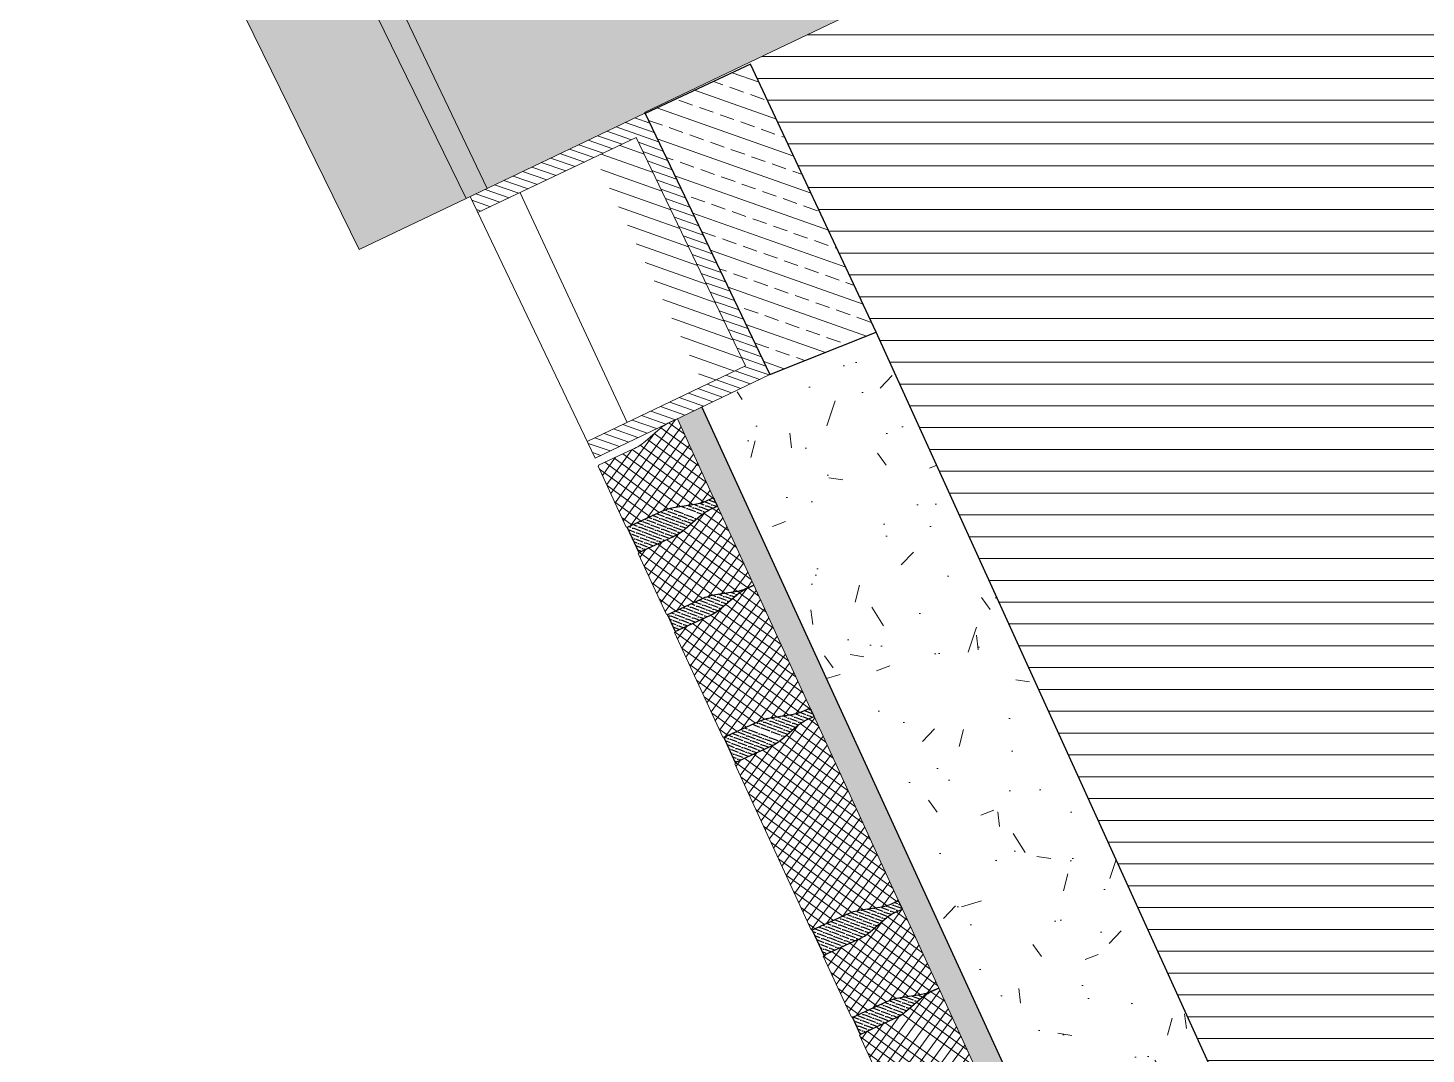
# Model space of a CAD drawing. Header units: metres. Extents: x 678805 to 1359287, y 2747329 to 5497370.
# Drawn here: x 679434.499 to 679436.024, y 2747407.958 to 2747409.078 of the extents above; entities that cross this region are included whole.
import ezdxf

# ---------------------------------------------------------------- set-up
doc = ezdxf.new("R2010")
doc.units = ezdxf.units.M
doc.layers.add('02-L-Waterfeatures 01', color=7, linetype='Continuous', true_color=0x4da6ff)
doc.layers.add('XREF_MON_WATERFEATURE$0$EIT_3 TR sorra', color=7, linetype='Continuous', true_color=0xd8ceb0)
doc.layers.add('XREF_MON_WATERFEATURE$0$-aux', color=50, linetype='Continuous', plot=False)
doc.layers.add('XREF_MON_WATERFEATURE$0$00_Aux', color=6, linetype='Continuous', plot=False)
for name, color, linetype, lineweight in [('XREF_MON_WATERFEATURE$0$02-L-seccionat', 6, 'Continuous', 5), ('XREF_MON_WATERFEATURE$0$1-CM', 7, 'Continuous', 0), ('XREF_MON_WATERFEATURE$0$3-TR Formigó', 252, 'Continuous', 0), ('XREF_MON_WATERFEATURE$0$3-TR terra compactada', 45, 'Continuous', 0)]:
    doc.layers.add(name, color=color, linetype=linetype, lineweight=lineweight)
doc.layers.add('XREF_MON_WATERFEATURE$0$02-L-Waterfeatures 02', color=152, linetype='Continuous')
for name, color, linetype, lineweight, true_color in [('XREF_MON_WATERFEATURE$0$03-TR-Paviment_08_Natural Stone Bleachers', 7, 'Continuous', 5, 0xafad9d), ('XREF_MON_WATERFEATURE$0$3-TR D formigó', 7, 'Continuous', 5, 0x666666), ('XREF_MON_WATERFEATURE$0$3-TR tot_u', 7, 'Continuous', 5, 0x787878)]:
    doc.layers.add(name, color=color, linetype=linetype, lineweight=lineweight, true_color=true_color)
pattern_1 = [(28.36651767428574, (0.9932007659226656, 2.500106597784907), (-0.004525423527692562, 0.008381298640127705), []), (118.3665176742857, (0.9932007659226656, 2.500106597784907), (-0.008381298640127703, -0.00452542352769256), [])]
pattern_2 = [(43.53433976190804, (-26.94770544813946, -66.85027477843687), (0.001979249829771788, 0.006588501200231411), [0.008532812500000063, -0.001706562500000014, 0, -0.001706562500000014])]

# ---------------------------------------------------------------- blocks, each defined once
blk = doc.blocks.new('XREF_MON_WATERFEATURE$0$Long section P1')
at = {"layer": 'XREF_MON_WATERFEATURE$0$02-L-Waterfeatures 02', "lineweight": 9, "transparency": 33554687}
h = blk.add_hatch(dxfattribs=at)
h.set_pattern_fill('ANSI31', color=256, scale=0.004999999999999995, angle=1.949043908800843e-11)
h.set_pattern_definition([(45.00000000001938, (2.153641555458307, 5.287901379168034), (-0.01122532015134025, 0.01122532015133262), [])])
h.paths.add_polyline_path([(2.150131202302873, 2.881695724558085), (1.873873271979392, 2.881713056005538), (1.87386989640072, 2.831713056657463), (2.150131202302873, 2.83169572474435)])
at = {"layer": 'XREF_MON_WATERFEATURE$0$03-TR-Paviment_08_Natural Stone Bleachers'}
h = blk.add_hatch(dxfattribs=at)
h.set_pattern_fill('DASH', color=256, scale=0.0011, angle=233.497534077749, style=0, double=1)
h.set_pattern_definition([(233.4975340777489, (1.000000000465661, 2.499999999534339), (0.0007298412642033087, -0.004884920084204665), [0.0034925, -0.0034925])])
h.paths.add_polyline_path([(2.170135670341551, 3.157207388430834), (2.170135887339711, 3.027637991588563), (2.671245756559074, 3.031979742459953), (2.670116900932044, 3.161974840797484)])
at = {"layer": 'XREF_MON_WATERFEATURE$0$3-TR D formigó'}
h = blk.add_hatch(dxfattribs=at)
h.set_pattern_fill('_USER', color=256, scale=0.007999999999999995, angle=45.00369072624402, pattern_type=0)
h.set_pattern_definition([(45.00369072624399, (1.000000000465661, 2.499999999534339), (-0.005657218625859568, 0.005656489849653007), [])])
h.paths.add_polyline_path([(2.170135785825551, 3.02295926772058), (2.150683344807476, 3.022959689609706), (2.150131202302873, 2.83169572474435), (1.87386989640072, 2.831713056657463), (1.873873271979392, 2.881713056005538), (1.873882811050862, 3.022965695010498), (1.853882811032236, 3.022966129006818), (1.85387695254758, 2.936213106382638, -0.02249781332139641), (1.854004583321512, 2.931860024575144), (1.853876105509698, 2.923665256239474), (1.853868545033038, 2.811714407755062), (2.1701312023215, 2.811694373609498)])
h = blk.add_hatch(dxfattribs=at)
h.set_pattern_fill('ANSI33', color=256, scale=0.004999999999999999, angle=1.635313995021282e-10)
h.set_pattern_definition([(45.00000000016347, (1.000000000465661, 2.499999999534339), (-0.02245064030273695, 0.02245064030260881), []), (45.00000000016347, (1.022450650576502, 2.5), (-0.02245064030273695, 0.02245064030260881), [0.01587499999999999, -0.007937499999999995])])
h.paths.add_polyline_path([(2.169630309101194, 2.811694405507296), (1.853868545033038, 2.811714407755062), (1.845377078279853, 2.687063807388768), (2.168608448002487, 2.684467674233019)])
at = {"layer": 'XREF_MON_WATERFEATURE$0$3-TR Formigó'}
h = blk.add_hatch(dxfattribs=at)
h.set_pattern_fill('ANSI37', color=256, scale=0.002999999999999998, angle=-16.63348232571425, style=0)
h.set_pattern_definition(pattern_1)
edge = h.paths.add_edge_path()
edge.add_line((1.00280149653554, 2.937008355744183), (1.002929975278676, 2.945203126873821))
edge.add_arc((1.05134158488363, 2.944444135995582), 0.04841755884504403, 163.1027793559299, 179.1017984823189, ccw=False)
edge.add_line((1.0050143240951, 2.958516979357228), (1.011285349261016, 2.979160946561024))
edge.add_arc((0.9566078223288059, 2.995770353358239), 0.05714459197718283, 343.1027784937511, 359.1017976200336)
edge.add_line((1.013745392672718, 2.994874557945877), (1.014390074182302, 3.03599477908574))
edge.add_line((1.01439007371664, 3.03599477885291), (1.015187181066722, 3.035982281900942))
edge.add_line((1.015187181066722, 3.035982282366604), (1.015200412366539, 3.036826254334301))
edge.add_line((1.015200412832201, 3.036826253868639), (1.161008365917951, 3.034540287451819))
edge.add_line((1.16100836545229, 3.034540287684649), (1.160995132289827, 3.033696313155815))
edge.add_line((1.160995132289827, 3.033696312922984), (1.161792240571231, 3.033683820394799))
edge.add_line((1.161792241502553, 3.03368382062763), (1.161147560924292, 2.992563596693799))
edge.add_arc((1.218285124748945, 2.991667795693502), 0.05714458692428776, 179.1017920946714, 195.1008112209538)
edge.add_line((1.163113802205771, 2.976780591998249), (1.168734595645219, 2.955950181232765))
edge.add_arc((1.121988948900253, 2.9433365277946), 0.04841755526700613, -0.8982076137078252, 15.100811512681219, ccw=False)
edge.add_line((1.170400555245578, 2.942577532492578), (1.170272078365088, 2.934382762759924))
edge.add_line((1.170272078365088, 2.934382762759924), (1.002801497001201, 2.937008355744183))
h = blk.add_hatch(dxfattribs=at)
h.set_pattern_fill('ANSI37', color=256, scale=0.002999999999999998, angle=-16.63348232571425, style=0)
h.set_pattern_definition(pattern_1)
edge = h.paths.add_edge_path()
edge.add_line((1.170272078365088, 2.934382762759924), (1.170400554314256, 2.942577533889562))
edge.add_arc((1.218812168575823, 2.941818535327911), 0.04841756427122672, 163.1027703413974, 179.1017894677863, ccw=False)
edge.add_line((1.172484904993325, 2.955891388002783), (1.178755931556225, 2.976535355206579))
edge.add_arc((1.124078409280628, 2.993144757580012), 0.05714458650085903, 343.102781029974, 359.1018001562563)
edge.add_line((1.181215973570943, 2.992248964495957), (1.181860655546188, 3.033369184704497))
edge.add_line((1.181860655546188, 3.033369184937328), (1.182657761964947, 3.033356689615175))
edge.add_line((1.182657761964947, 3.033356689382344), (1.182670992333442, 3.034200661350042))
edge.add_line((1.182670992333442, 3.034200661815703), (1.255959781818092, 3.033051645150408))
edge.add_line((1.255959782749414, 3.033051644684747), (1.255946550518274, 3.032207670155913))
edge.add_line((1.255946549586952, 3.032207670621574), (1.256743657868356, 3.032195178326219))
edge.add_line((1.256743657868356, 3.032195178093389), (1.25609897589311, 2.991074953461066))
edge.add_arc((1.313236541114748, 2.990179154090583), 0.05714458713111808, 179.1017937592895, 195.1008128855719)
edge.add_line((1.258065217640251, 2.975291948998347), (1.263686010614038, 2.954461538232863))
edge.add_arc((1.216940370388329, 2.941847881535068), 0.04841755069999109, -0.898202950123391, 15.100816176265482, ccw=False)
edge.add_line((1.265351971611381, 2.941088890656829), (1.265223493333906, 2.932894119992852))
edge.add_line((1.265223493333906, 2.932894119527191), (1.170272077899426, 2.934382762294263))
h = blk.add_hatch(dxfattribs=at)
h.set_pattern_fill('ANSI37', color=256, scale=0.002999999999999998, angle=-16.63348232571425, style=0)
h.set_pattern_definition(pattern_1)
edge = h.paths.add_edge_path()
edge.add_line((1.275222266092896, 2.932737359777093), (1.275350742042065, 2.940932131838053))
edge.add_arc((1.323762346524745, 2.940173134207726), 0.04841755492136217, 163.1027706131804, 179.1017897395694, ccw=False)
edge.add_line((1.277435092255473, 2.954245982924476), (1.283706118352711, 2.974889950361103))
edge.add_arc((1.229028591886163, 2.991499360650778), 0.05714459249473021, 343.1027751791539, 359.1017943054362)
edge.add_line((1.286166162695736, 2.990603561978787), (1.286810842808336, 3.03172378288582))
edge.add_line((1.286810842342675, 3.03172378288582), (1.287607949227095, 3.031711286166683))
edge.add_line((1.287607949692756, 3.031711285933852), (1.287621180526912, 3.03255525813438))
edge.add_line((1.287621180526912, 3.032555258367211), (1.48716810811311, 3.029426775407046))
edge.add_line((1.48716810811311, 3.029426774941385), (1.487154876813293, 3.028582801576704))
edge.add_line((1.487154876813293, 3.028582802042365), (1.487951983697712, 3.028570308350027))
edge.add_line((1.487951983697712, 3.028570308350027), (1.487307303119451, 2.987450085114688))
edge.add_arc((1.544444873463362, 2.986554285045713), 0.05714459211179394, 179.1017931371568, 195.1008122634392)
edge.add_line((1.489273544866592, 2.971667078789324), (1.494894337374717, 2.95083666802384))
edge.add_arc((1.44814869388938, 2.938223015051335), 0.04841755277666818, -0.898207246573179, 15.100811879815808, ccw=False)
edge.add_line((1.496560297906399, 2.937464019749314), (1.496431821957231, 2.929269249085337))
edge.add_line((1.496431821491569, 2.929269249318168), (1.275222266092896, 2.932737359777093))
h = blk.add_hatch(dxfattribs=at)
h.set_pattern_fill('ANSI37', color=256, scale=0.002999999999999998, angle=-16.63348232571425, style=0)
h.set_pattern_definition(pattern_1)
edge = h.paths.add_edge_path()
edge.add_line((1.653974502813071, 2.926799302920699), (1.654102979693562, 2.934994075447321))
edge.add_arc((1.60569137847051, 2.935753063298762), 0.04841755111365202, 359.1018009791912, 375.1008201055802)
edge.add_line((1.652437017764896, 2.948366722557694), (1.64681622479111, 2.969197130296379))
edge.add_arc((1.701987554784864, 2.98408433329314), 0.05714459252824584, 179.1017897042323, 195.1008088305147, ccw=False)
edge.add_line((1.644849983975291, 2.984980136621743), (1.645494665484875, 3.026100356830284))
edge.add_line((1.645494665950537, 3.026100356830284), (1.64469755673781, 3.026112854480743))
edge.add_line((1.644697556272149, 3.026112854946405), (1.644710788968951, 3.026956828311086))
edge.add_line((1.644710788968951, 3.026956828311086), (1.518900377675891, 3.028929277323186))
edge.add_line((1.518900377675891, 3.028929277323186), (1.518887147307396, 3.02808530209586))
edge.add_line((1.518887147307396, 3.02808530209586), (1.518090039025992, 3.028097804170102))
edge.add_line((1.518090039025992, 3.028097804170102), (1.517445359844714, 2.986977580469102))
edge.add_arc((1.460307793226093, 2.987873384961858), 0.05714458831227492, 343.1027694288823, 359.1017885551647, ccw=False)
edge.add_line((1.514985314570367, 2.971263970714062), (1.508714289404452, 2.950620000716299))
edge.add_arc((1.555041546467692, 2.936547151068226), 0.0484175565742879, 163.1027709194051, 179.101790045794)
edge.add_line((1.506629938725382, 2.937306148232892), (1.506501461844891, 2.929111376404762))
edge.add_line((1.506501462310553, 2.929111376870424), (1.653974503278732, 2.926799302920699))
h = blk.add_hatch(dxfattribs=at)
h.set_pattern_fill('ANSI37', color=256, scale=0.002999999999999998, angle=-16.63348232571425, style=0)
h.set_pattern_definition(pattern_1)
edge = h.paths.add_edge_path()
edge.add_line((1.65397450234741, 2.926799301523715), (1.654102979693562, 2.934994075447321))
edge.add_arc((1.702514588367194, 2.934235083172098), 0.04841755827735501, 163.1027772467986, 179.1017963731876, ccw=False)
edge.add_line((1.656187328975648, 2.948307928163558), (1.662458352744579, 2.96895189373754))
edge.add_arc((1.607780824415386, 2.985561307519674), 0.05714459549166616, 343.1027722537439, 359.1017913800262)
edge.add_line((1.664918397553265, 2.984665505122393), (1.665563078131527, 3.025785726495087))
edge.add_line((1.665563078131527, 3.025785726495087), (1.666360185947269, 3.02577322954312))
edge.add_line((1.666360185015947, 3.025773230008781), (1.666373416315764, 3.026617201510817))
edge.add_line((1.666373416781425, 3.026617201277986), (1.739662203937769, 3.025468185776845))
edge.add_line((1.73966220440343, 3.025468186009675), (1.739648974034935, 3.024624212179333))
edge.add_line((1.739648974034935, 3.024624212179333), (1.740446080453694, 3.024611717788503))
edge.add_line((1.740446080453694, 3.024611717555672), (1.739801400806755, 2.983491494087502))
edge.add_arc((1.796938965562731, 2.982595690991729), 0.05714458671745749, 179.1017904300534, 195.1008095563358)
edge.add_line((1.741767641622573, 2.967708489624783), (1.747388435527682, 2.946878079557791))
edge.add_arc((1.700642791576684, 2.934264426119626), 0.04841755277666818, -0.898207246573179, 15.100811879815808, ccw=False)
edge.add_line((1.749054395593703, 2.933505431283265), (1.748925918247551, 2.925310659455135))
edge.add_line((1.748925917781889, 2.925310658989474), (1.653974501881748, 2.926799301058054))
h = blk.add_hatch(dxfattribs=at)
h.set_pattern_fill('ANSI37', color=256, scale=0.002999999999999998, angle=-16.63348232571425, style=0)
h.set_pattern_definition(pattern_1)
edge = h.paths.add_edge_path()
edge.add_line((1.853876105509698, 2.923665256239474), (1.854004583787173, 2.931860031094402))
edge.add_arc((1.805592976510525, 2.932619023369625), 0.04841755651077957, 359.1017961932288, 375.1008153196178)
edge.add_line((1.85233862278983, 2.945232680533081), (1.846717828884721, 2.966063086641952))
edge.add_arc((1.901889155153185, 2.980950290802866), 0.05714458941462568, 179.1017917836051, 195.1008109098875, ccw=False)
edge.add_line((1.844751587603241, 2.981846091803163), (1.845396267715842, 3.022966312710196))
edge.add_line((1.845396266784519, 3.022966313175857), (1.844599157571793, 3.022978811059147))
edge.add_line((1.844599158503115, 3.022978811059147), (1.844612391665578, 3.023822783958167))
edge.add_line((1.844612391665578, 3.023822783958167), (1.771323602180928, 3.024971800390631))
edge.add_line((1.771323602180928, 3.02497179992497), (1.771310374140739, 3.024127825396135))
edge.add_line((1.771310373675078, 3.024127825628966), (1.770513265393674, 3.024140326539055))
edge.add_line((1.770513264928013, 3.024140326771885), (1.769868585281074, 2.983020103070885))
edge.add_arc((1.712731016334146, 2.98391590709798), 0.05714459161812589, 343.1027699477993, 359.1017890740817, ccw=False)
edge.add_line((1.76740854093805, 2.967306491918862), (1.761137515306473, 2.94666252238676))
edge.add_arc((1.807464772369713, 2.932589683216065), 0.04841755419518305, 163.102782502407, 179.101801628796)
edge.add_line((1.759053167421371, 2.933348670601845), (1.75892469054088, 2.925153899006546))
edge.add_line((1.758924689609557, 2.925153899472207), (1.853876104578376, 2.923665256705135))
at = {"layer": 'XREF_MON_WATERFEATURE$0$3-TR terra compactada'}
h = blk.add_hatch(dxfattribs=at)
h.set_pattern_fill('LINE', color=256, scale=0.007499999999999999, angle=-115.5575462492015, style=0)
h.set_pattern_definition([(244.4424537507984, (1.000000000465661, 2.499999999534339), (0.02148250488440889, -0.01027312708679047), [])])
h.paths.add_polyline_path([(10.71988786989823, 5.267380715497664), (10.46988786989823, 5.267380715497664), (3.121245155110955, 2.93497429555282), (3.121245155110955, 2.301979742245749), (2.170754761900753, 2.301979742478579), (2.170754756778479, 2.684450435684994), (1.84492399264127, 2.687072572764009), (0, 2.722765030805022), (-4.656612873077393e-10, 0), (34.51064929459244, 0), (34.51531785260886, 6.56265344331041), (29.9232946918346, 6.482318322639912), (29.93329225039854, 5.643679985320427), (27.60592488572001, 5.643524000653997), (27.23019151389599, 4.99273470765911), (22.13872488681227, 4.992734710918739), (21.76299151498824, 4.341945421881974), (16.62236303137615, 4.341945421649143), (16.2922404287383, 3.770156301558018), (10.71988787036389, 3.770163531182334)])
at = {"layer": 'XREF_MON_WATERFEATURE$0$3-TR tot_u'}
h = blk.add_hatch(dxfattribs=at)
h.set_pattern_fill('AR-CONC', color=256, scale=0.001, angle=90.26570526823643)
h.set_pattern_definition([(140.2657052682364, (0, 0), (0.01509404820416395, 0.1822566261451429), [0.01904999999999999, -0.20955]), (85.26570526823643, (0, 0), (-0.1908913524536957, -0.03612905236550715), [0.01523999999999999, -0.1676405841699999]), (190.7171499682364, (0.001257834024727345, 0.01518800295889378), (-0.1757972964594494, 0.1461275733350754), [0.0161900088, -0.1780902445999999]), (136.4499052682364, (-0.05079945363104343, -0.0002355808392167091), (0.04078476980641642, 0.2712710937435791), [0.02857499999999999, -0.3143249999999999]), (186.9012628782364, (-0.04740075068548322, 0.02237032353878021), (-0.2485244055850191, 0.2362541636179226), [0.02428502314, -0.26713560816]), (81.44985643823651, (-0.05079945363104343, -0.0002355808392167091), (-0.2485244055728928, 0.236254163631453), [0.02285996707, -0.25145973192]), (111.2657052682364, (-0.03821738064289093, 0.02522304141893983), (0.1015609996681333, 0.1520870071589396), [0.01904999999999999, -0.20955]), (56.26570526823645, (-0.03821738064289093, 0.02522304141893983), (-0.1844725872360155, 0.06094720773432244), [0.01524, -0.16764]), (161.7171502682364, (-0.02975396392866969, 0.0378969581797719), (-0.08291158851697789, 0.2130342145507936), [0.0161900088, -0.1780899375999999]), (127.7657052682364, (0, 0), (-0.08456845279953114, 0.002696453221080187), [0, -0.165608, 0, -0.17018, 0, -0.168275]), (97.76570526823639, (0, 0), (-0.1004893681048352, 0.06635436509206397), [0, -0.09702799999999996, 0, -0.1617979999999999, 0, -0.06413499999999998]), (57.76570526823641, (0.0002626720815896988, -0.05664139124564826), (0.005099892512198945, 0.1356157037433498), [0, -0.06349999999999995, 0, -0.1981199999999999, 0, -0.2628899999999998]), (47.76570526823642, (0.000380463432520628, -0.08204111782833934), (-0.02611315413537123, 0.1480096753778696), [0, -0.08254999999999997, 0, -0.1315719999999999, 0, -0.1866899999999999])])
h.paths.add_polyline_path([(15.69224042771384, 6.284452488413081), (13.87002394301817, 6.284452486317605), (13.86984042730182, 6.295629837550223), (12.57019382109866, 6.295651278458536), (11.14983986830339, 6.304452437907457), (11.14983986830339, 5.576142784208059), (10.76339384634048, 5.572793006431311), (2.671245385892689, 3.001979742199183), (2.170202194713056, 3.002452704124153), (2.170754761435091, 2.301979742012918), (3.121245155110955, 2.301979742245749), (3.121245155110955, 2.93497429555282), (10.46988786989823, 5.267380715497664), (10.71988786989823, 5.267380715497664), (10.71988787036389, 3.870162899140269), (16.1922404281795, 3.87016289960593), (16.19224042864516, 4.220162899233401), (15.69224042864516, 4.220162899233401)])
h = blk.add_hatch(dxfattribs=at)
h.set_pattern_fill('AR-CONC', color=256, scale=0.001, angle=89.80773971951326)
h.set_pattern_definition([(139.8077397195133, (0, 0), (0.01655032896084532, 0.1821301586127015), [0.01904999999999999, -0.20955]), (84.8077397195133, (0, 0), (-0.1911740313201086, -0.03460211865260197), [0.01524, -0.16764058417]), (190.2591844195133, (0.001379190012812614, 0.01517746411263943), (-0.1746236945729831, 0.147528039453288), [0.01619000879999999, -0.1780902445999999]), (135.9919397195133, (-0.05079971440136433, 0.0001704625319689512), (0.0429517155597376, 0.2709364388181764), [0.02857499999999999, -0.3143249999999999]), (186.4432973295133, (-0.04722043173387647, 0.02274847915396094), (-0.2466281057423957, 0.238233052820361), [0.02428502314, -0.26713560816]), (80.99189088951329, (-0.05079971440136433, 0.0001704625319689512), (-0.2466281057301616, 0.2382330528337941), [0.02285996706999999, -0.2514597319199999]), (110.8077397195132, (-0.03801455395296216, 0.02552770404145122), (0.1027733749339351, 0.1512703798000213), [0.01904999999999999, -0.20955]), (55.80773971951329, (-0.03801455395296216, 0.02552770404145122), (-0.1839795482089602, 0.06241973576511604), [0.01524, -0.16764]), (161.2591847195133, (-0.02945010596886277, 0.03813356906175613), (-0.08120617422682766, 0.2136901152302659), [0.0161900088, -0.1780899375999999]), (127.3077397195133, (0, 0), (-0.08454419881353552, 0.003372316096895325), [0, -0.1656079999999999, 0, -0.1701799999999999, 0, -0.168275]), (97.30773971951326, (0, 0), (-0.09995579284528254, 0.0671554491128677), [0, -0.09702799999999993, 0, -0.1617979999999999, 0, -0.06413499999999996]), (57.30773971951327, (-0.0001900661736726761, -0.05664168111979961), (0.006183695286258138, 0.1355706086069053), [0, -0.06349999999999997, 0, -0.19812, 0, -0.2628899999999999]), (47.30773971951326, (-0.0002752970904111862, -0.08204153832048178), (-0.02492929025133012, 0.1482136677635532), [0, -0.08254999999999997, 0, -0.1315719999999999, 0, -0.1866899999999999])])
h.paths.add_polyline_path([(4.656612873077393e-10, 2.923310487531126), (0, 2.722765030805022), (1.845377078279853, 2.687063807388768), (1.853874093852937, 2.893889697268605)])
at = {"layer": 'XREF_MON_WATERFEATURE$0$EIT_3 TR sorra'}
h = blk.add_hatch(dxfattribs=at)
h.set_pattern_fill('ANSI36', color=256, scale=0.00107500000000001, angle=-1.465660238091832, style=0, double=1)
h.set_pattern_definition(pattern_2)
edge = h.paths.add_edge_path()
edge.add_line((1.170272020623088, 2.934379264712334), (1.170400498900563, 2.942574035609141))
edge.add_arc((1.218812107574195, 2.941815038211644), 0.04841755740158333, 163.1027710726558, 179.1017901987678, ccw=False)
edge.add_line((1.172484849579632, 2.955887888092548), (1.178755874279886, 2.976531859487295))
edge.add_arc((1.124078351538628, 2.993141260463744), 0.0571445862423125, 343.102782687305, 359.1018018135234)
edge.add_line((1.181215915828943, 2.992245468776673), (1.181860651355237, 3.033369185868651))
edge.add_line((1.181860651355237, 3.033369186334312), (1.161792238242924, 3.033683816203848))
edge.add_line((1.161792239174247, 3.033683815971017), (1.161147505510598, 2.99256009911187))
edge.add_arc((1.218285071197897, 2.991664303001016), 0.05714458837479053, 179.1017969848222, 195.100816111133)
edge.add_line((1.163113748189062, 2.97677709418349), (1.168734539765865, 2.955946685513481))
edge.add_arc((1.121988899074495, 2.943333024159074), 0.04841755132101214, -0.8981970560635091, 15.10082207014932, ccw=False)
edge.add_line((1.170400501228869, 2.942574038170278), (1.170272022020072, 2.934379263781011))
h = blk.add_hatch(dxfattribs=at)
h.set_pattern_fill('ANSI36', color=256, scale=0.00107500000000001, angle=-1.465660238091832, style=0, double=1)
h.set_pattern_definition(pattern_2)
edge = h.paths.add_edge_path()
edge.add_line((1.265223439782858, 2.932890621013939), (1.275222207885236, 2.932733861729503))
edge.add_line((1.275222207885236, 2.932733861729503), (1.27535068616271, 2.940928633324802))
edge.add_arc((1.323762290179729, 2.940169638255611), 0.04841755357818456, 163.1027743722449, 179.101793498357, ccw=False)
edge.add_line((1.277435035910457, 2.954242484178394), (1.283706061542034, 2.974886455340311))
edge.add_arc((1.229028538800776, 2.991495861904696), 0.05714458701863319, 343.1027777154083, 359.1017968416267)
edge.add_line((1.286166104488075, 2.99060006486252), (1.286810840014368, 3.03172378311865))
edge.add_line((1.286810840014368, 3.031723783351481), (1.256743656471372, 3.032195173669606))
edge.add_line((1.25674365600571, 3.032195174135268), (1.256098921876401, 2.991071456111968))
edge.add_arc((1.313236491754651, 2.990175652783364), 0.05714459086791962, 179.1017899115957, 195.1008090379065)
edge.add_line((1.25806516315788, 2.975288450252265), (1.263685955666006, 2.954458042047918))
edge.add_arc((1.216940317302942, 2.941844387445599), 0.04841754883346482, -0.8982046699363764, 15.10081445627651, ccw=False)
edge.add_line((1.265351916197687, 2.941085394937545), (1.265223439782858, 2.932890621013939))
edge.add_line((1.265223439782858, 2.932890621013939), (1.275222207885236, 2.932733861729503))
h = blk.add_hatch(dxfattribs=at)
h.set_pattern_fill('ANSI36', color=256, scale=0.00107500000000001, angle=-1.465660238091832, style=0, double=1)
h.set_pattern_definition(pattern_2)
edge = h.paths.add_edge_path()
edge.add_line((1.496502636000514, 2.929264647420496), (1.506501407362521, 2.929107887903228))
edge.add_line((1.506501406431198, 2.929107887670398), (1.506629882846028, 2.937302658567205))
edge.add_arc((1.555041486863047, 2.936543660704046), 0.04841755326926929, 163.1027703070941, 179.1017894332061, ccw=False)
edge.add_line((1.508714233059436, 2.950616510119289), (1.514985258225352, 2.971260481979698))
edge.add_arc((1.460307736415416, 2.987869887379929), 0.05714458701863319, 343.1027777154083, 359.1017968416267)
edge.add_line((1.517445302102715, 2.986974091734737), (1.518090037629008, 3.028097804635763))
edge.add_line((1.518090037629008, 3.028097804635763), (1.488022852689028, 3.028569194953889))
edge.add_line((1.488022853154689, 3.028569194953889), (1.487378120888025, 2.987445482052863))
edge.add_arc((1.544515686109662, 2.98654967918992), 0.05714458837758167, 179.1017902226618, 195.1008093489727)
edge.add_line((1.489344361238182, 2.971662476658821), (1.494965152814984, 2.95083206682466))
edge.add_arc((1.448219511192292, 2.938218405470252), 0.04841755298123732, -0.8981973008201862, 15.100821825392586, ccw=False)
edge.add_line((1.496631115209311, 2.937459419015795), (1.496502635534853, 2.929264647653326))
edge.add_line((1.496502636000514, 2.929264647420496), (1.506501407362521, 2.929107887903228))
h = blk.add_hatch(dxfattribs=at)
h.set_pattern_fill('ANSI36', color=256, scale=0.00107500000000001, angle=-1.465660238091832, style=0, double=1)
h.set_pattern_definition(pattern_2)
edge = h.paths.add_edge_path()
edge.add_line((1.653974445536733, 2.926795807201415), (1.654102923348546, 2.934990578098223))
edge.add_arc((1.702514526434243, 2.934231583494693), 0.0484175527517217, 163.1027742191327, 179.1017933452447, ccw=False)
edge.add_line((1.656187272164971, 2.948304429184645), (1.662458295468241, 2.968948399880901))
edge.add_arc((1.607780772726983, 2.985557812498882), 0.05714458970665352, 343.1027713456716, 359.1017904718901)
edge.add_line((1.664918341208249, 2.984662010334432), (1.66556307580322, 3.02578572765924))
edge.add_line((1.66556307580322, 3.025785726960748), (1.645494662225246, 3.026100356597453))
edge.add_line((1.645494661293924, 3.026100357063115), (1.644849928095937, 2.98497664090246))
edge.add_arc((1.70198749890551, 2.984080840600654), 0.05714459128158018, 179.1017932408311, 195.100812367142)
edge.add_line((1.6468161707744, 2.969193635042757), (1.652436964679509, 2.948363224510103))
edge.add_arc((1.605691330507398, 2.935749572236091), 0.04841754364595856, -0.8982059003247969, 15.100813225887975, ccw=False)
edge.add_line((1.65410292474553, 2.934990578796715), (1.653974445071071, 2.926795806735754))
h = blk.add_hatch(dxfattribs=at)
h.set_pattern_fill('ANSI36', color=256, scale=0.00107500000000001, angle=-1.465660238091832, style=0, double=1)
h.set_pattern_definition(pattern_2)
edge = h.paths.add_edge_path()
edge.add_line((1.748925862833858, 2.925307160476223), (1.758924632333219, 2.92515039909631))
edge.add_line((1.758924631401896, 2.92515039909631), (1.759053109679371, 2.933345171622932))
edge.add_arc((1.807464716024697, 2.932586177485064), 0.04841755605757293, 163.1027748315817, 179.1017939576937, ccw=False)
edge.add_line((1.761137459427118, 2.946659023873508), (1.767408482730389, 2.96730299340561))
edge.add_arc((1.712730958592147, 2.983912404393777), 0.05714459110080531, 343.1027732624285, 359.1017923886469)
edge.add_line((1.769868527073413, 2.983016603626311), (1.770513262134045, 3.024140326771885))
edge.add_line((1.770513262134045, 3.024140326771885), (1.740446079522371, 3.024611716624349))
edge.add_line((1.740446079522371, 3.024611717090011), (1.7398013449274, 2.983487993944436))
edge.add_arc((1.796938916202635, 2.982592193875462), 0.05714459294180563, 179.1017930334535, 195.1008121597644)
edge.add_line((1.741767586674541, 2.967704987619072), (1.747388378717005, 2.946874579414725))
edge.add_arc((1.700642739422619, 2.934260925045237), 0.04841754883346482, -0.8982046699363764, 15.10081445627651, ccw=False)
edge.add_line((1.749054338783026, 2.933501932304353), (1.748925861436874, 2.925307160709053))
edge.add_line((1.748925862833858, 2.925307160476223), (1.758924632333219, 2.92515039909631))
h = blk.add_hatch(dxfattribs=at)
h.set_pattern_fill('ANSI36', color=256, scale=0.00107500000000001, angle=-0.06992019993603849, style=0, double=1)
h.set_pattern_definition([(44.93007980006388, (0.9825483802706003, 4.706598728895187), (0.001818180869963322, 0.006634756685681992), [0.008532812500000073, -0.001706562500000015, 0, -0.001706562500000015])])
h.paths.add_polyline_path([(2.170202194247395, 3.002452704589814), (2.671301524154842, 3.001979684922844), (2.671245756559074, 3.031979742459953), (2.170135887339711, 3.027637991588563)])
h = blk.add_hatch(dxfattribs=at)
h.set_pattern_fill('ANSI36', color=256, scale=0.001075000000000009, angle=-1.483241872226882, style=0, double=1)
h.set_pattern_definition([(61.79280073799409, (24.46388293476775, 250.8355539310724), (-0.0001846038072694073, 0.006876896057702491), [0.00853281250000007, -0.001706562500000014, 0, -0.001706562500000014])])
h.paths.add_polyline_path([(1.853874093852937, 2.893889697268605), (1.853876105509698, 2.923663014546037), (4.656612873077393e-10, 2.953069170936942), (4.656612873077393e-10, 2.923310487531126)])
at = {"layer": 'XREF_MON_WATERFEATURE$0$-aux'}
for points in [[(1.170272022020072, 2.934379263781011), (1.170272020623088, 2.934379264712334), (1.170400498900563, 2.942574035841972, -0.06992251114754273), (1.172484849579632, 2.955887888092548), (1.178755873348564, 2.976531859487295, 0.06992251114800961), (1.181215915828943, 2.992245468776673), (1.181860651355237, 3.033369186334312), (1.161792239174247, 3.033683815971017), (1.161147504113615, 2.992560099344701, 0.0699225111484148), (1.163113748189062, 2.97677709418349), (1.168734538834542, 2.955946685746312, -0.06992251114798485), (1.170400501228869, 2.942574038170278), (1.170272022020072, 2.934379263781011), (1.170272020623088, 2.934379264712334)], [(1.265223439782858, 2.932890621013939), (1.275222207885236, 2.932733861729503), (1.275350686628371, 2.940928633324802, -0.06992251114754273), (1.277435035910457, 2.954242484178394), (1.283706060610712, 2.974886455805972, 0.06992251114800961), (1.286166104488075, 2.99060006486252), (1.286810840014368, 3.031723783351481), (1.25674365600571, 3.032195174135268), (1.256098922342062, 2.991071456111968, 0.0699225111484148), (1.25806516315788, 2.975288450252265), (1.263685955666006, 2.954458041582257, -0.06992251114798485), (1.265351916197687, 2.941085394937545), (1.265223439782858, 2.932890621013939), (1.275222207885236, 2.932733861729503)], [(1.496502636000514, 2.929264647420496), (1.506501406431198, 2.929107887670398), (1.506629883311689, 2.937302658800036, -0.06992251114754273), (1.508714233059436, 2.950616510119289), (1.514985259156674, 2.971260481979698, 0.06992251114800961), (1.517445302102715, 2.986974091734737), (1.518090037629008, 3.028097804635763), (1.488022853154689, 3.028569194953889), (1.487378120422363, 2.987445482052863, 0.0699225111484148), (1.489344361238182, 2.971662476658821), (1.494965152814984, 2.95083206705749, -0.06992251114798485), (1.496631115209311, 2.937459419015795), (1.496502636000514, 2.929264647420496), (1.506501406431198, 2.929107887670398)], [(1.653974445071071, 2.926795806735754), (1.653974445536733, 2.926795807201415), (1.654102923348546, 2.934990578098223, -0.06992251114754273), (1.656187272164971, 2.948304429184645), (1.662458296399564, 2.96894839964807, 0.06992251114800961), (1.664918341208249, 2.984662010334432), (1.66556307580322, 3.025785726960748), (1.645494661293924, 3.026100357063115), (1.644849929027259, 2.98497664090246, 0.0699225111484148), (1.6468161707744, 2.969193635042757), (1.652436964679509, 2.948363224510103, -0.06992251114798485), (1.65410292474553, 2.934990578796715), (1.653974445071071, 2.926795806735754), (1.653974445536733, 2.926795807201415)], [(1.748925862833858, 2.925307160476223), (1.758924631401896, 2.92515039909631), (1.759053109679371, 2.933345171622932, -0.06992251114754273), (1.761137459427118, 2.946659023873508), (1.767408482730389, 2.96730299340561, 0.06992251114800961), (1.769868527073413, 2.983016603626311), (1.770513262134045, 3.024140326771885), (1.740446079522371, 3.024611717090011), (1.739801344461739, 2.983487993944436, 0.0699225111484148), (1.741767586674541, 2.967704987619072), (1.747388378717005, 2.946874578949064, -0.06992251114798485), (1.749054338783026, 2.933501932304353), (1.748925862833858, 2.925307160476223), (1.758924631401896, 2.92515039909631)]]:
    blk.add_lwpolyline(points, format="xyb", dxfattribs=at)
at = {"layer": 'XREF_MON_WATERFEATURE$0$00_Aux'}
for points in [[(4.656612873077393e-10, 2.923310487531126), (1.853874093852937, 2.893889697268605)], [(0, 2.722765030805022), (1.845377078279853, 2.687063807388768)]]:
    blk.add_lwpolyline(points, dxfattribs=at)
blk.add_lwpolyline([(2.169630309101194, 2.811694405507296), (1.853868545033038, 2.811714407755062), (1.845377078279853, 2.687063807388768), (2.168608448002487, 2.684467674233019)], close=True, dxfattribs=at)
at = {"layer": 'XREF_MON_WATERFEATURE$0$02-L-seccionat'}
for points in [[(2.170763956848532, 2.811694333795458), (2.170754760503769, 2.66652348684147), (2.170754761435091, 2.301979742012918), (3.121245154179633, 2.301979742944241), (3.121245155110955, 2.93497429555282), (10.46988786989823, 5.267380715497664), (10.71988786989823, 5.267380715497664)], [(2.170135887339711, 3.027637991588563), (2.1701312023215, 2.811694373609498), (1.853868545033038, 2.811714407755062), (1.853882811032236, 3.022966129006818)], [(1.853882811032236, 3.022966129006818), (2.170135785825551, 3.02295926772058)], [(2.150683344807476, 3.022959689609706), (2.150131202302873, 2.83169572474435), (1.87386989640072, 2.831713056657463), (1.873882811050862, 3.022965695010498)], [(2.150131202302873, 2.971963614225388), (1.873879554215819, 2.974726130720228)]]:
    blk.add_lwpolyline(points, dxfattribs=at)
blk.add_lwpolyline([(2.170135670341551, 3.157207388430834), (2.170135887339711, 3.027637991588563), (2.671245756559074, 3.031979742459953), (2.670116900932044, 3.161974840797484)], close=True, dxfattribs=at)
at = {"layer": 'XREF_MON_WATERFEATURE$0$1-CM'}
for points in [[(1.00280149653554, 2.937008355744183), (1.002929975278676, 2.94520312640816, -0.06992251114875708), (1.0050143240951, 2.958516979357228), (1.011285349261016, 2.979160946793854, 0.0699225111482901), (1.013745392672718, 2.994874557945877), (1.01439007371664, 3.03599477885291), (1.015187181066722, 3.035982282366604), (1.015200412832201, 3.036826253868639), (1.16100836545229, 3.034540287684649), (1.160995132289827, 3.033696312922984), (1.161792241502553, 3.03368382062763), (1.161147559992969, 2.99256359692663, 0.0699225111482901), (1.163113802205771, 2.976780591998249), (1.168734594713897, 2.955950181465596, -0.06992251114875708), (1.170400555245578, 2.942577532492578), (1.170272078365088, 2.934382762759924)], [(1.170272078365088, 2.934382762759924), (1.170400553382933, 2.942577533656731, -0.06992251114875708), (1.172484904993325, 2.955891388002783), (1.178755931556225, 2.976535354740918, 0.0699225111482901), (1.181215973570943, 2.992248964495957), (1.181860655546188, 3.033369184937328), (1.182657761964947, 3.033356689382344), (1.182670992333442, 3.034200661815703), (1.255959782749414, 3.033051644684747), (1.255946549586952, 3.032207670621574), (1.256743657868356, 3.032195178093389), (1.25609897589311, 2.991074953693897, 0.0699225111482901), (1.258065217640251, 2.975291948998347), (1.263686010614038, 2.954461537767202, -0.06992251114875708), (1.265351971611381, 2.941088890656829), (1.265223493333906, 2.932894119527191)], [(1.275222266092896, 2.932737359777093), (1.275350742042065, 2.940932131838053, -0.06992251114875708), (1.277435092255473, 2.954245982924476), (1.28370611788705, 2.974889950826764, 0.0699225111482901), (1.286166162695736, 2.990603561978787), (1.286810842342675, 3.03172378288582), (1.287607949692756, 3.031711285933852), (1.287621180526912, 3.032555258367211), (1.48716810811311, 3.029426774941385), (1.487154876813293, 3.028582802042365), (1.487951983697712, 3.028570308350027), (1.487307303119451, 2.987450084649026, 0.0699225111482901), (1.489273544866592, 2.971667078789324), (1.494894336909056, 2.95083666825667, -0.06992251114875708), (1.496560297906399, 2.937464019749314), (1.496431821491569, 2.929269249318168)], [(1.653974502813071, 2.926799302920699), (1.654102979693562, 2.934994075447321, 0.06992251114875708), (1.652437017764896, 2.948366722557694), (1.64681622479111, 2.969197130296379, -0.0699225111482901), (1.644849983975291, 2.984980136621743), (1.645494665950537, 3.026100356830284), (1.644697556272149, 3.026112854946405), (1.644710788968951, 3.026956828311086), (1.518900377675891, 3.028929277323186), (1.518887147307396, 3.02808530209586), (1.518090039025992, 3.028097804170102), (1.517445359844714, 2.986977580469102, -0.0699225111482901), (1.514985314570367, 2.971263970714062), (1.508714289404452, 2.950620000716299, 0.06992251114875708), (1.506629938725382, 2.937306148232892), (1.506501462310553, 2.929111376870424)], [(1.65397450234741, 2.926799301523715), (1.654102979693562, 2.934994075447321, -0.06992251114875708), (1.656187328975648, 2.948307928163558), (1.662458352744579, 2.96895189373754, 0.0699225111482901), (1.664918397553265, 2.984665505122393), (1.665563078131527, 3.025785726495087), (1.666360185015947, 3.025773230008781), (1.666373416781425, 3.026617201277986), (1.73966220440343, 3.025468186009675), (1.739648974034935, 3.024624212179333), (1.740446080453694, 3.024611717555672), (1.739801400341094, 2.983491494320333, 0.0699225111482901), (1.741767641622573, 2.967708489624783), (1.747388435527682, 2.946878079790622, -0.06992251114875708), (1.749054395593703, 2.933505431283265), (1.748925917781889, 2.925310658989474)], [(1.853876105509698, 2.923665256239474), (1.854004583787173, 2.931860031094402, 0.06992251114875708), (1.85233862278983, 2.945232680533081), (1.846717828884721, 2.966063086874783, -0.0699225111482901), (1.844751587603241, 2.981846091803163), (1.845396266784519, 3.022966313175857), (1.844599158503115, 3.022978811059147), (1.844612391665578, 3.023822783958167), (1.771323602180928, 3.02497179992497), (1.771310373675078, 3.024127825628966), (1.770513264928013, 3.024140326771885), (1.769868586212397, 2.983020102605224, -0.0699225111482901), (1.76740854093805, 2.967306491918862), (1.761137515306473, 2.94666252238676, 0.06992251114875708), (1.759053167421371, 2.933348670601845), (1.758924689609557, 2.925153899472207)]]:
    blk.add_lwpolyline(points, format="xyb", close=True, dxfattribs=at)
blk.add_lwpolyline([(2.671245756559074, 3.031979742459953), (2.671245385427028, 3.001979742664844), (2.170202194247395, 3.002452704589814)], dxfattribs=at)
blk = doc.blocks.new('XREF_MON_WATERFEATURE')
at = {"rotation": 115.5575828872244}
blk.add_blockref('XREF_MON_WATERFEATURE$0$Long section P1', (679438.644752539, 2747408.239914611), dxfattribs=at)

msp = doc.modelspace()

# ---------------------------------------------------------------- block references
at = {"layer": '02-L-Waterfeatures 01', "color": 18, "true_color": 0x000000}
msp.add_blockref('XREF_MON_WATERFEATURE', (0, 0), dxfattribs=at)

doc.saveas('drawing.dxf')
